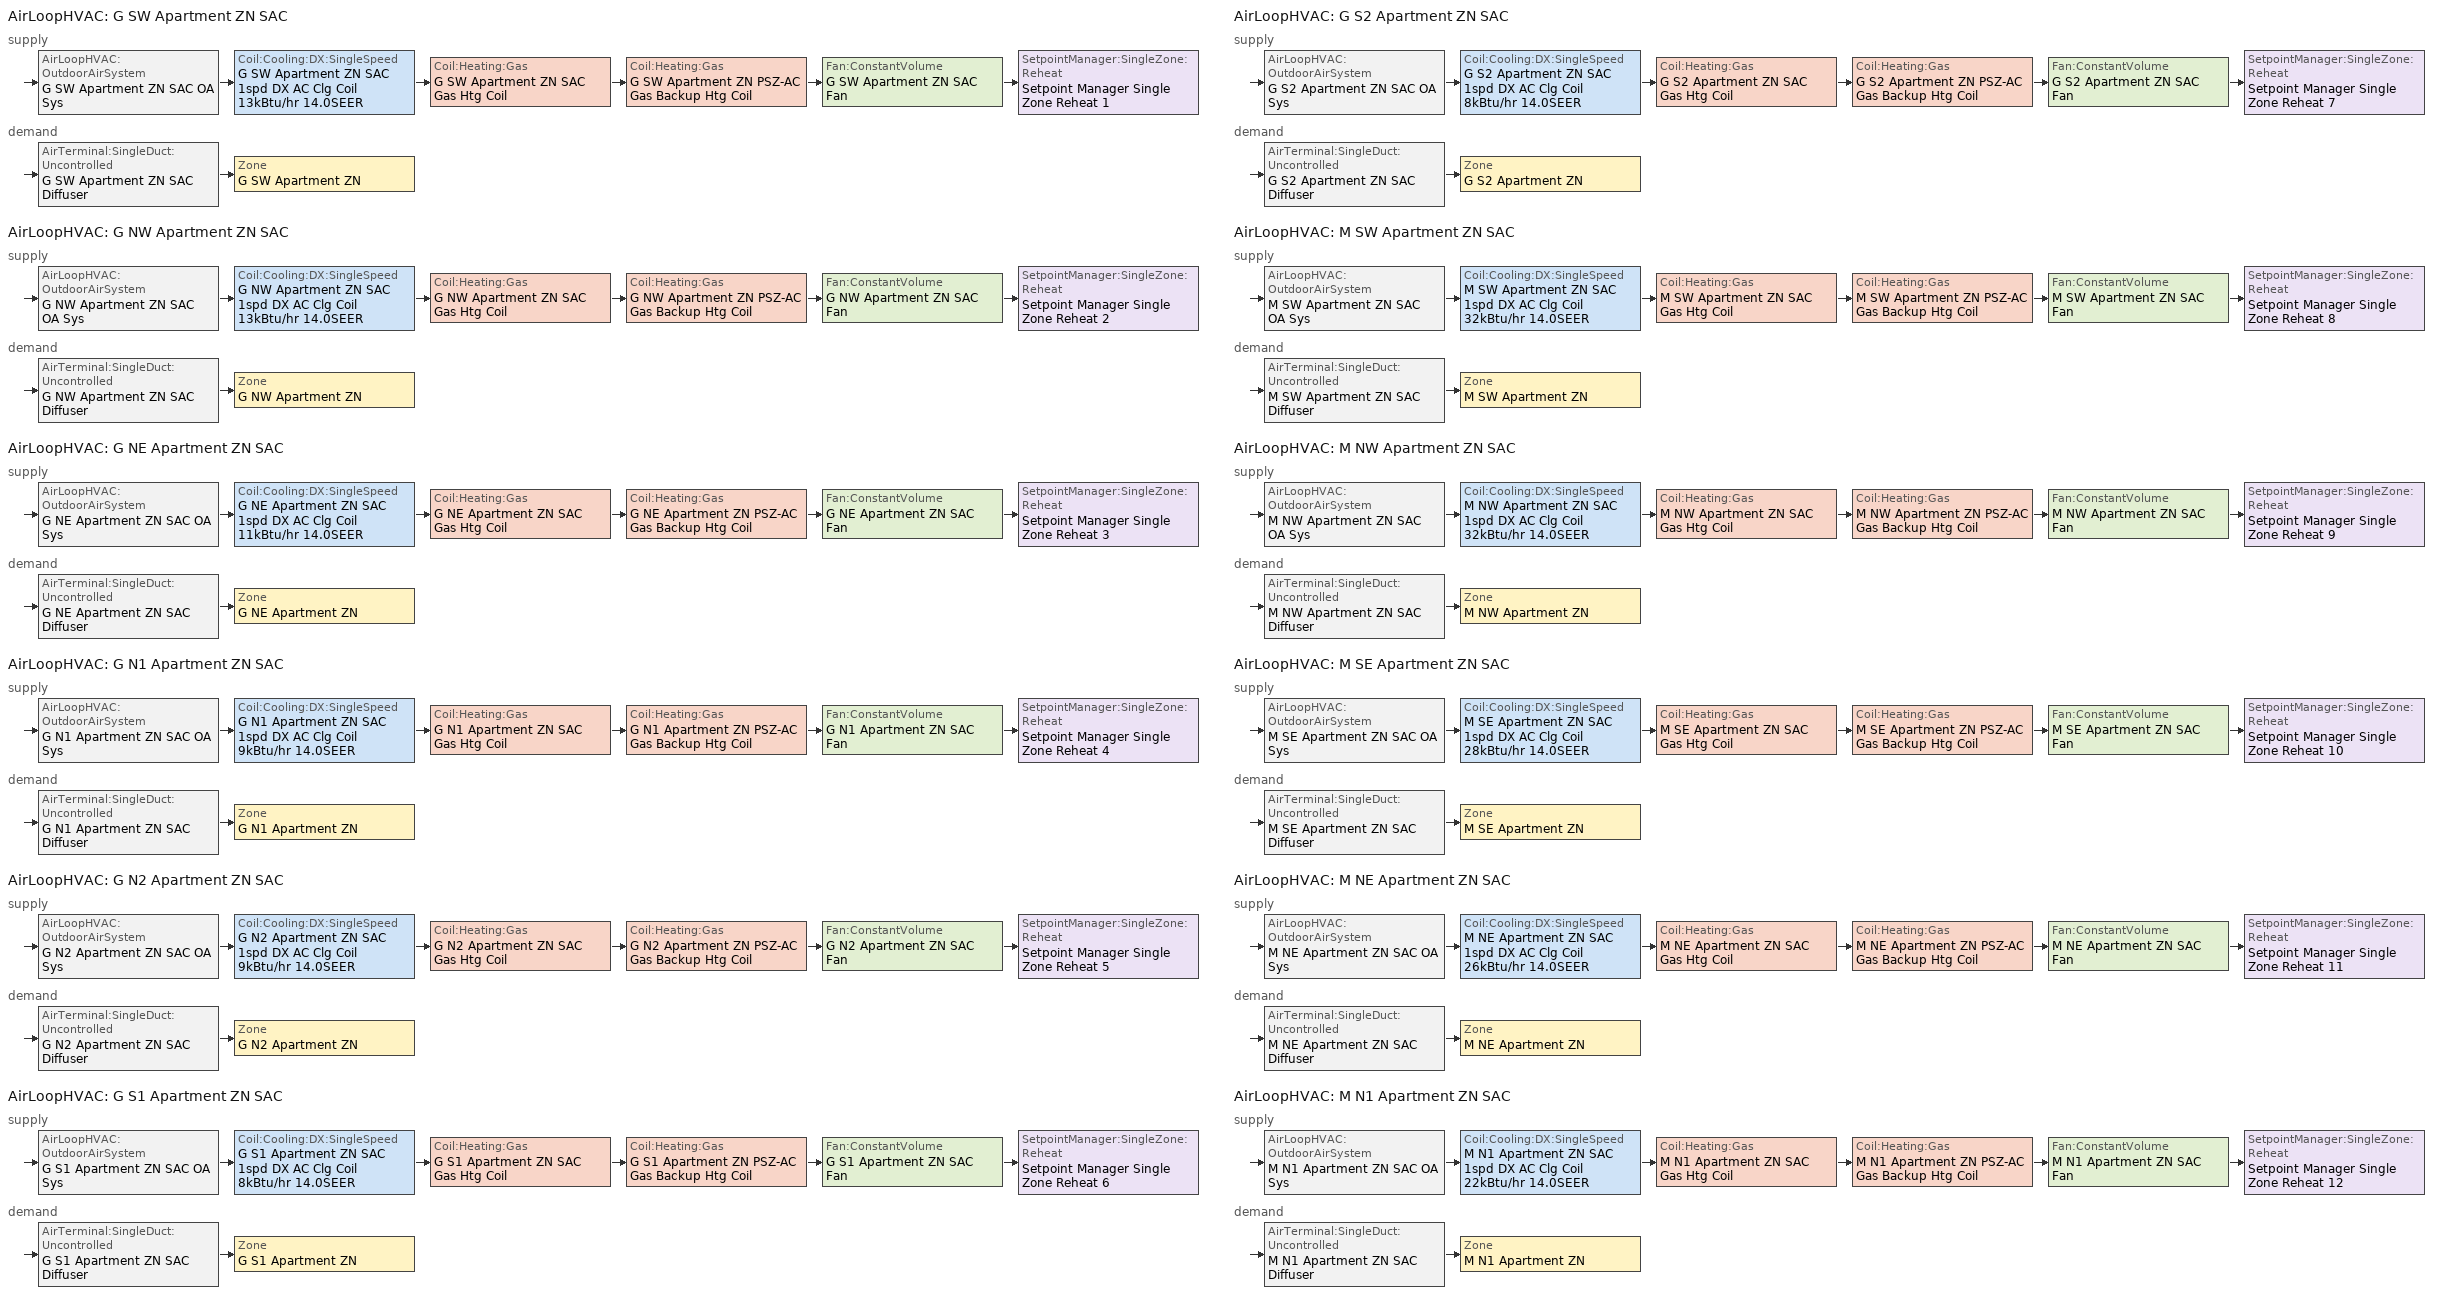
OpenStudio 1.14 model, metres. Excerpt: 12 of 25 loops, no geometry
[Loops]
AirLoopHVAC 'G SW Apartment ZN SAC'
 supply: AirLoopHVAC:OutdoorAirSystem 'G SW Apartment ZN SAC OA Sys' > Coil:Cooling:DX:SingleSpeed 'G SW Apartment ZN SAC 1spd DX AC Clg Coil 13kBtu/hr 14.0SEER' > Coil:Heating:Gas 'G SW Apartment ZN SAC Gas Htg Coil' > Coil:Heating:Gas 'G SW Apartment ZN PSZ-AC Gas Backup Htg Coil' > Fan:ConstantVolume 'G SW Apartment ZN SAC Fan' > SetpointManager:SingleZone:Reheat 'Setpoint Manager Single Zone Reheat 1'
 demand: AirTerminal:SingleDuct:Uncontrolled 'G SW Apartment ZN SAC Diffuser' > Zone 'G SW Apartment ZN'
AirLoopHVAC 'G NW Apartment ZN SAC'
 supply: AirLoopHVAC:OutdoorAirSystem 'G NW Apartment ZN SAC OA Sys' > Coil:Cooling:DX:SingleSpeed 'G NW Apartment ZN SAC 1spd DX AC Clg Coil 13kBtu/hr 14.0SEER' > Coil:Heating:Gas 'G NW Apartment ZN SAC Gas Htg Coil' > Coil:Heating:Gas 'G NW Apartment ZN PSZ-AC Gas Backup Htg Coil' > Fan:ConstantVolume 'G NW Apartment ZN SAC Fan' > SetpointManager:SingleZone:Reheat 'Setpoint Manager Single Zone Reheat 2'
 demand: AirTerminal:SingleDuct:Uncontrolled 'G NW Apartment ZN SAC Diffuser' > Zone 'G NW Apartment ZN'
AirLoopHVAC 'G NE Apartment ZN SAC'
 supply: AirLoopHVAC:OutdoorAirSystem 'G NE Apartment ZN SAC OA Sys' > Coil:Cooling:DX:SingleSpeed 'G NE Apartment ZN SAC 1spd DX AC Clg Coil 11kBtu/hr 14.0SEER' > Coil:Heating:Gas 'G NE Apartment ZN SAC Gas Htg Coil' > Coil:Heating:Gas 'G NE Apartment ZN PSZ-AC Gas Backup Htg Coil' > Fan:ConstantVolume 'G NE Apartment ZN SAC Fan' > SetpointManager:SingleZone:Reheat 'Setpoint Manager Single Zone Reheat 3'
 demand: AirTerminal:SingleDuct:Uncontrolled 'G NE Apartment ZN SAC Diffuser' > Zone 'G NE Apartment ZN'
AirLoopHVAC 'G N1 Apartment ZN SAC'
 supply: AirLoopHVAC:OutdoorAirSystem 'G N1 Apartment ZN SAC OA Sys' > Coil:Cooling:DX:SingleSpeed 'G N1 Apartment ZN SAC 1spd DX AC Clg Coil 9kBtu/hr 14.0SEER' > Coil:Heating:Gas 'G N1 Apartment ZN SAC Gas Htg Coil' > Coil:Heating:Gas 'G N1 Apartment ZN PSZ-AC Gas Backup Htg Coil' > Fan:ConstantVolume 'G N1 Apartment ZN SAC Fan' > SetpointManager:SingleZone:Reheat 'Setpoint Manager Single Zone Reheat 4'
 demand: AirTerminal:SingleDuct:Uncontrolled 'G N1 Apartment ZN SAC Diffuser' > Zone 'G N1 Apartment ZN'
AirLoopHVAC 'G N2 Apartment ZN SAC'
 supply: AirLoopHVAC:OutdoorAirSystem 'G N2 Apartment ZN SAC OA Sys' > Coil:Cooling:DX:SingleSpeed 'G N2 Apartment ZN SAC 1spd DX AC Clg Coil 9kBtu/hr 14.0SEER' > Coil:Heating:Gas 'G N2 Apartment ZN SAC Gas Htg Coil' > Coil:Heating:Gas 'G N2 Apartment ZN PSZ-AC Gas Backup Htg Coil' > Fan:ConstantVolume 'G N2 Apartment ZN SAC Fan' > SetpointManager:SingleZone:Reheat 'Setpoint Manager Single Zone Reheat 5'
 demand: AirTerminal:SingleDuct:Uncontrolled 'G N2 Apartment ZN SAC Diffuser' > Zone 'G N2 Apartment ZN'
AirLoopHVAC 'G S1 Apartment ZN SAC'
 supply: AirLoopHVAC:OutdoorAirSystem 'G S1 Apartment ZN SAC OA Sys' > Coil:Cooling:DX:SingleSpeed 'G S1 Apartment ZN SAC 1spd DX AC Clg Coil 8kBtu/hr 14.0SEER' > Coil:Heating:Gas 'G S1 Apartment ZN SAC Gas Htg Coil' > Coil:Heating:Gas 'G S1 Apartment ZN PSZ-AC Gas Backup Htg Coil' > Fan:ConstantVolume 'G S1 Apartment ZN SAC Fan' > SetpointManager:SingleZone:Reheat 'Setpoint Manager Single Zone Reheat 6'
 demand: AirTerminal:SingleDuct:Uncontrolled 'G S1 Apartment ZN SAC Diffuser' > Zone 'G S1 Apartment ZN'
AirLoopHVAC 'G S2 Apartment ZN SAC'
 supply: AirLoopHVAC:OutdoorAirSystem 'G S2 Apartment ZN SAC OA Sys' > Coil:Cooling:DX:SingleSpeed 'G S2 Apartment ZN SAC 1spd DX AC Clg Coil 8kBtu/hr 14.0SEER' > Coil:Heating:Gas 'G S2 Apartment ZN SAC Gas Htg Coil' > Coil:Heating:Gas 'G S2 Apartment ZN PSZ-AC Gas Backup Htg Coil' > Fan:ConstantVolume 'G S2 Apartment ZN SAC Fan' > SetpointManager:SingleZone:Reheat 'Setpoint Manager Single Zone Reheat 7'
 demand: AirTerminal:SingleDuct:Uncontrolled 'G S2 Apartment ZN SAC Diffuser' > Zone 'G S2 Apartment ZN'
AirLoopHVAC 'M SW Apartment ZN SAC'
 supply: AirLoopHVAC:OutdoorAirSystem 'M SW Apartment ZN SAC OA Sys' > Coil:Cooling:DX:SingleSpeed 'M SW Apartment ZN SAC 1spd DX AC Clg Coil 32kBtu/hr 14.0SEER' > Coil:Heating:Gas 'M SW Apartment ZN SAC Gas Htg Coil' > Coil:Heating:Gas 'M SW Apartment ZN PSZ-AC Gas Backup Htg Coil' > Fan:ConstantVolume 'M SW Apartment ZN SAC Fan' > SetpointManager:SingleZone:Reheat 'Setpoint Manager Single Zone Reheat 8'
 demand: AirTerminal:SingleDuct:Uncontrolled 'M SW Apartment ZN SAC Diffuser' > Zone 'M SW Apartment ZN'
AirLoopHVAC 'M NW Apartment ZN SAC'
 supply: AirLoopHVAC:OutdoorAirSystem 'M NW Apartment ZN SAC OA Sys' > Coil:Cooling:DX:SingleSpeed 'M NW Apartment ZN SAC 1spd DX AC Clg Coil 32kBtu/hr 14.0SEER' > Coil:Heating:Gas 'M NW Apartment ZN SAC Gas Htg Coil' > Coil:Heating:Gas 'M NW Apartment ZN PSZ-AC Gas Backup Htg Coil' > Fan:ConstantVolume 'M NW Apartment ZN SAC Fan' > SetpointManager:SingleZone:Reheat 'Setpoint Manager Single Zone Reheat 9'
 demand: AirTerminal:SingleDuct:Uncontrolled 'M NW Apartment ZN SAC Diffuser' > Zone 'M NW Apartment ZN'
AirLoopHVAC 'M SE Apartment ZN SAC'
 supply: AirLoopHVAC:OutdoorAirSystem 'M SE Apartment ZN SAC OA Sys' > Coil:Cooling:DX:SingleSpeed 'M SE Apartment ZN SAC 1spd DX AC Clg Coil 28kBtu/hr 14.0SEER' > Coil:Heating:Gas 'M SE Apartment ZN SAC Gas Htg Coil' > Coil:Heating:Gas 'M SE Apartment ZN PSZ-AC Gas Backup Htg Coil' > Fan:ConstantVolume 'M SE Apartment ZN SAC Fan' > SetpointManager:SingleZone:Reheat 'Setpoint Manager Single Zone Reheat 10'
 demand: AirTerminal:SingleDuct:Uncontrolled 'M SE Apartment ZN SAC Diffuser' > Zone 'M SE Apartment ZN'
AirLoopHVAC 'M NE Apartment ZN SAC'
 supply: AirLoopHVAC:OutdoorAirSystem 'M NE Apartment ZN SAC OA Sys' > Coil:Cooling:DX:SingleSpeed 'M NE Apartment ZN SAC 1spd DX AC Clg Coil 26kBtu/hr 14.0SEER' > Coil:Heating:Gas 'M NE Apartment ZN SAC Gas Htg Coil' > Coil:Heating:Gas 'M NE Apartment ZN PSZ-AC Gas Backup Htg Coil' > Fan:ConstantVolume 'M NE Apartment ZN SAC Fan' > SetpointManager:SingleZone:Reheat 'Setpoint Manager Single Zone Reheat 11'
 demand: AirTerminal:SingleDuct:Uncontrolled 'M NE Apartment ZN SAC Diffuser' > Zone 'M NE Apartment ZN'
AirLoopHVAC 'M N1 Apartment ZN SAC'
 supply: AirLoopHVAC:OutdoorAirSystem 'M N1 Apartment ZN SAC OA Sys' > Coil:Cooling:DX:SingleSpeed 'M N1 Apartment ZN SAC 1spd DX AC Clg Coil 22kBtu/hr 14.0SEER' > Coil:Heating:Gas 'M N1 Apartment ZN SAC Gas Htg Coil' > Coil:Heating:Gas 'M N1 Apartment ZN PSZ-AC Gas Backup Htg Coil' > Fan:ConstantVolume 'M N1 Apartment ZN SAC Fan' > SetpointManager:SingleZone:Reheat 'Setpoint Manager Single Zone Reheat 12'
 demand: AirTerminal:SingleDuct:Uncontrolled 'M N1 Apartment ZN SAC Diffuser' > Zone 'M N1 Apartment ZN'
[Sizing:Zone] Zone Cooling Design Supply Air Temperature Input Method=SupplyAirTemperature; Zone Cooling Design Supply Air Temperature {C}=14; Zone Cooling Design Supply Air Temperature Difference {deltaC}=11.11; Zone Heating Design Supply Air Temperature Input Method=SupplyAirTemperature; Zone Heating Design Supply Air Temperature {C}=50; Zone Heating Design Supply Air Temperature Difference {deltaC}=11.11; Zone Cooling Design Supply Air Humidity Ratio {kg-H2O/kg-air}=0.008; Zone Heating Design Supply Air Humidity Ratio {kg-H2O/kg-air}=0.008; Cooling Design Air Flow Method=DesignDay; Heating Design Air Flow Method=DesignDay; Account for Dedicated Outdoor Air System=No; Dedicated Outdoor Air System Control Strategy=NeutralSupplyAir; Dedicated Outdoor Air Low Setpoint Temperature for Design {C}=autosize; Dedicated Outdoor Air High Setpoint Temperature for Design {C}=autosize
M NE Apartment ZN; G NW Apartment ZN; G S1 Apartment ZN; G N2 Apartment ZN; M SE Apartment ZN; G N1 Apartment ZN; G NE Apartment ZN; G S2 Apartment ZN; M SW Apartment ZN; M N1 Apartment ZN; M NW Apartment ZN; G SW Apartment ZN
[Zone equipment]
M NE Apartment ZN: M NE Apartment ZN SAC Diffuser
G NW Apartment ZN: G NW Apartment ZN SAC Diffuser
G S1 Apartment ZN: G S1 Apartment ZN SAC Diffuser
G N2 Apartment ZN: G N2 Apartment ZN SAC Diffuser
M SE Apartment ZN: M SE Apartment ZN SAC Diffuser
G N1 Apartment ZN: G N1 Apartment ZN SAC Diffuser
G NE Apartment ZN: G NE Apartment ZN SAC Diffuser
G S2 Apartment ZN: G S2 Apartment ZN SAC Diffuser
M SW Apartment ZN: M SW Apartment ZN SAC Diffuser
M N1 Apartment ZN: M N1 Apartment ZN SAC Diffuser
M NW Apartment ZN: M NW Apartment ZN SAC Diffuser
G SW Apartment ZN: G SW Apartment ZN SAC Diffuser
[AirLoopHVAC] Availability Schedule=Always On Discrete; Design Supply Air Flow Rate {m3/s}=AutoSize
G SW Apartment ZN SAC; G NW Apartment ZN SAC; G NE Apartment ZN SAC; G N1 Apartment ZN SAC; G N2 Apartment ZN SAC; G S1 Apartment ZN SAC; G S2 Apartment ZN SAC; M SW Apartment ZN SAC; M NW Apartment ZN SAC; M SE Apartment ZN SAC; M NE Apartment ZN SAC; M N1 Apartment ZN SAC
[Sizing:System] Type of Load to Size On=Sensible; Design Outdoor Air Flow Rate {m3/s}=Autosize; Minimum System Air Flow Ratio=1; Preheat Design Temperature {C}=7; Preheat Design Humidity Ratio {kg-H2O/kg-Air}=0.008; Precool Design Temperature {C}=11; Precool Design Humidity Ratio {kg-H2O/kg-Air}=0.008; Central Cooling Design Supply Air Temperature {C}=12; Central Heating Design Supply Air Temperature {C}=50; Sizing Option=NonCoincident; 100% Outdoor Air in Cooling=No; 100% Outdoor Air in Heating=No; Central Cooling Design Supply Air Humidity Ratio {kg-H2O/kg-Air}=0.008; Central Heating Design Supply Air Humidity Ratio {kg-H2O/kg-Air}=0.008; Cooling Design Air Flow Method=DesignDay; Cooling Design Air Flow Rate {m3/s}=0; Heating Design Air Flow Method=DesignDay; Heating Design Air Flow Rate {m3/s}=0; System Outdoor Air Method=ZoneSum; Zone Maximum Outdoor Air Fraction=1; Cooling Supply Air Flow Rate Per Floor Area {m3/s-m2}=0.00996765; Cooling Fraction of Autosized Cooling Supply Air Flow Rate=1; Cooling Supply Air Flow Rate Per Unit Cooling Capacity {m3/s-W}=3.94755e-05; Heating Supply Air Flow Rate Per Floor Area {m3/s-m2}=0.00996765; Heating Fraction of Autosized Heating Supply Air Flow Rate=1; Heating Fraction of Autosized Cooling Supply Air Flow Rate=1; Heating Supply Air Flow Rate Per Unit Heating Capacity {m3/s-W}=3.15882e-05; Cooling Design Capacity Method=CoolingDesignCapacity; Cooling Design Capacity {W}=autosize; Cooling Design Capacity Per Floor Area {W/m2}=234.7; Fraction of Autosized Cooling Design Capacity=1; Heating Design Capacity Method=HeatingDesignCapacity; Heating Design Capacity {W}=autosize; Heating Design Capacity Per Floor Area {W/m2}=157; Fraction of Autosized Heating Design Capacity=1; Central Cooling Capacity Control Method=OnOff
G SW Apartment ZN SAC; G NW Apartment ZN SAC; G NE Apartment ZN SAC; G N1 Apartment ZN SAC; G N2 Apartment ZN SAC; G S1 Apartment ZN SAC; G S2 Apartment ZN SAC; M SW Apartment ZN SAC; M NW Apartment ZN SAC; M SE Apartment ZN SAC; M NE Apartment ZN SAC; M N1 Apartment ZN SAC
[SetpointManager:SingleZone:Reheat] Minimum Supply Air Temperature {C}=13; Maximum Supply Air Temperature {C}=45
Name | Control Zone
Setpoint Manager Single Zone Reheat 1 | G SW Apartment ZN
Setpoint Manager Single Zone Reheat 2 | G NW Apartment ZN
Setpoint Manager Single Zone Reheat 3 | G NE Apartment ZN
Setpoint Manager Single Zone Reheat 4 | G N1 Apartment ZN
Setpoint Manager Single Zone Reheat 5 | G N2 Apartment ZN
Setpoint Manager Single Zone Reheat 6 | G S1 Apartment ZN
Setpoint Manager Single Zone Reheat 7 | G S2 Apartment ZN
Setpoint Manager Single Zone Reheat 8 | M SW Apartment ZN
Setpoint Manager Single Zone Reheat 9 | M NW Apartment ZN
Setpoint Manager Single Zone Reheat 10 | M SE Apartment ZN
Setpoint Manager Single Zone Reheat 11 | M NE Apartment ZN
Setpoint Manager Single Zone Reheat 12 | M N1 Apartment ZN
[Fan:ConstantVolume] Availability Schedule=Always On Discrete; Fan Efficiency=0.55575; Pressure Rise {Pa}=622.722; Maximum Flow Rate {m3/s}=AutoSize; Motor Efficiency=0.855
G SW Apartment ZN SAC Fan; G NW Apartment ZN SAC Fan; G NE Apartment ZN SAC Fan; G N1 Apartment ZN SAC Fan; G N2 Apartment ZN SAC Fan; G S1 Apartment ZN SAC Fan; G S2 Apartment ZN SAC Fan; M SW Apartment ZN SAC Fan; M NW Apartment ZN SAC Fan; M SE Apartment ZN SAC Fan; M NE Apartment ZN SAC Fan; M N1 Apartment ZN SAC Fan
[Coil:Heating:Gas] Availability Schedule=Always On Discrete; Gas Burner Efficiency=0.8; Nominal Capacity {W}=AutoSize; Parasitic Electric Load {W}=0; Parasitic Gas Load {W}=0
Name | Part Load Fraction Correlation Curve
G SW Apartment ZN SAC Gas Htg Coil | Curve Cubic 1
G SW Apartment ZN PSZ-AC Gas Backup Htg Coil; G NW Apartment ZN PSZ-AC Gas Backup Htg Coil; G NE Apartment ZN PSZ-AC Gas Backup Htg Coil; G N1 Apartment ZN PSZ-AC Gas Backup Htg Coil; G N2 Apartment ZN PSZ-AC Gas Backup Htg Coil; G S1 Apartment ZN PSZ-AC Gas Backup Htg Coil; G S2 Apartment ZN PSZ-AC Gas Backup Htg Coil; M SW Apartment ZN PSZ-AC Gas Backup Htg Coil; M NW Apartment ZN PSZ-AC Gas Backup Htg Coil; M SE Apartment ZN PSZ-AC Gas Backup Htg Coil; M NE Apartment ZN PSZ-AC Gas Backup Htg Coil; M N1 Apartment ZN PSZ-AC Gas Backup Htg Coil
G NW Apartment ZN SAC Gas Htg Coil | Curve Cubic 2
G NE Apartment ZN SAC Gas Htg Coil | Curve Cubic 3
G N1 Apartment ZN SAC Gas Htg Coil | Curve Cubic 4
G N2 Apartment ZN SAC Gas Htg Coil | Curve Cubic 5
G S1 Apartment ZN SAC Gas Htg Coil | Curve Cubic 6
G S2 Apartment ZN SAC Gas Htg Coil | Curve Cubic 7
M SW Apartment ZN SAC Gas Htg Coil | Curve Cubic 8
M NW Apartment ZN SAC Gas Htg Coil | Curve Cubic 9
M SE Apartment ZN SAC Gas Htg Coil | Curve Cubic 10
M NE Apartment ZN SAC Gas Htg Coil | Curve Cubic 11
M N1 Apartment ZN SAC Gas Htg Coil | Curve Cubic 12
[Coil:Cooling:DX:SingleSpeed] Availability Schedule=Always On Discrete; Rated Total Cooling Capacity {W}=autosize; Rated Sensible Heat Ratio=autosize; Rated COP {W/W}=4.11713; Rated Air Flow Rate {m3/s}=autosize; Rated Evaporator Fan Power Per Volume Flow Rate {W/(m3/s)}=773.3; Condenser Type=AirCooled; Evaporative Condenser Effectiveness=0; Evaporative Condenser Air Flow Rate {m3/s}=Autosize; Evaporative Condenser Pump Rated Power Consumption {W}=Autosize; Crankcase Heater Capacity {W}=0; Maximum Outdoor Dry-Bulb Temperature for Crankcase Heater Operation {C}=0; Basin Heater Capacity {W/K}=0; Basin Heater Setpoint Temperature {C}=10
Name | Total Cooling Capacity Function of Temperature Curve | Total Cooling Capacity Function of Flow Fraction Curve | Energy Input Ratio Function of Temperature Curve | Energy Input Ratio Function of Flow Fraction Curve | Part Load Fraction Correlation Curve
G SW Apartment ZN SAC 1spd DX AC Clg Coil 13kBtu/hr 14.0SEER | PSZ-AC_Unitary_PackagecoolCapFT 6 | PSZ-AC_Unitary_PackagecoolFFF 6 | PSZ-AC DX Unitary Package EIRFT 6 | PSZ-AC_Unitary_PackagecoolEIRFFF 6 | PSZ-AC_Unitary_PackagecoolPLR 6
G NW Apartment ZN SAC 1spd DX AC Clg Coil 13kBtu/hr 14.0SEER | PSZ-AC_Unitary_PackagecoolCapFT 3 | PSZ-AC_Unitary_PackagecoolFFF 3 | PSZ-AC DX Unitary Package EIRFT 3 | PSZ-AC_Unitary_PackagecoolEIRFFF 3 | PSZ-AC_Unitary_PackagecoolPLR 3
G NE Apartment ZN SAC 1spd DX AC Clg Coil 11kBtu/hr 14.0SEER | PSZ-AC_Unitary_PackagecoolCapFT 2 | PSZ-AC_Unitary_PackagecoolFFF 2 | PSZ-AC DX Unitary Package EIRFT 2 | PSZ-AC_Unitary_PackagecoolEIRFFF 2 | PSZ-AC_Unitary_PackagecoolPLR 2
G N1 Apartment ZN SAC 1spd DX AC Clg Coil 9kBtu/hr 14.0SEER | PSZ-AC_Unitary_PackagecoolCapFT | PSZ-AC_Unitary_PackagecoolFFF | PSZ-AC DX Unitary Package EIRFT | PSZ-AC_Unitary_PackagecoolEIRFFF | PSZ-AC_Unitary_PackagecoolPLR
G N2 Apartment ZN SAC 1spd DX AC Clg Coil 9kBtu/hr 14.0SEER | PSZ-AC_Unitary_PackagecoolCapFT 1 | PSZ-AC_Unitary_PackagecoolFFF 1 | PSZ-AC DX Unitary Package EIRFT 1 | PSZ-AC_Unitary_PackagecoolEIRFFF 1 | PSZ-AC_Unitary_PackagecoolPLR 1
G S1 Apartment ZN SAC 1spd DX AC Clg Coil 8kBtu/hr 14.0SEER | PSZ-AC_Unitary_PackagecoolCapFT 4 | PSZ-AC_Unitary_PackagecoolFFF 4 | PSZ-AC DX Unitary Package EIRFT 4 | PSZ-AC_Unitary_PackagecoolEIRFFF 4 | PSZ-AC_Unitary_PackagecoolPLR 4
G S2 Apartment ZN SAC 1spd DX AC Clg Coil 8kBtu/hr 14.0SEER | PSZ-AC_Unitary_PackagecoolCapFT 5 | PSZ-AC_Unitary_PackagecoolFFF 5 | PSZ-AC DX Unitary Package EIRFT 5 | PSZ-AC_Unitary_PackagecoolEIRFFF 5 | PSZ-AC_Unitary_PackagecoolPLR 5
M SW Apartment ZN SAC 1spd DX AC Clg Coil 32kBtu/hr 14.0SEER | PSZ-AC_Unitary_PackagecoolCapFT 14 | PSZ-AC_Unitary_PackagecoolFFF 14 | PSZ-AC DX Unitary Package EIRFT 14 | PSZ-AC_Unitary_PackagecoolEIRFFF 14 | PSZ-AC_Unitary_PackagecoolPLR 14
M NW Apartment ZN SAC 1spd DX AC Clg Coil 32kBtu/hr 14.0SEER | PSZ-AC_Unitary_PackagecoolCapFT 10 | PSZ-AC_Unitary_PackagecoolFFF 10 | PSZ-AC DX Unitary Package EIRFT 10 | PSZ-AC_Unitary_PackagecoolEIRFFF 10 | PSZ-AC_Unitary_PackagecoolPLR 10
M SE Apartment ZN SAC 1spd DX AC Clg Coil 28kBtu/hr 14.0SEER | PSZ-AC_Unitary_PackagecoolCapFT 13 | PSZ-AC_Unitary_PackagecoolFFF 13 | PSZ-AC DX Unitary Package EIRFT 13 | PSZ-AC_Unitary_PackagecoolEIRFFF 13 | PSZ-AC_Unitary_PackagecoolPLR 13
M NE Apartment ZN SAC 1spd DX AC Clg Coil 26kBtu/hr 14.0SEER | PSZ-AC_Unitary_PackagecoolCapFT 9 | PSZ-AC_Unitary_PackagecoolFFF 9 | PSZ-AC DX Unitary Package EIRFT 9 | PSZ-AC_Unitary_PackagecoolEIRFFF 9 | PSZ-AC_Unitary_PackagecoolPLR 9
M N1 Apartment ZN SAC 1spd DX AC Clg Coil 22kBtu/hr 14.0SEER | PSZ-AC_Unitary_PackagecoolCapFT 7 | PSZ-AC_Unitary_PackagecoolFFF 7 | PSZ-AC DX Unitary Package EIRFT 7 | PSZ-AC_Unitary_PackagecoolEIRFFF 7 | PSZ-AC_Unitary_PackagecoolPLR 7
[Controller:OutdoorAir] Minimum Outdoor Air Flow Rate {m3/s}=Autosize; Maximum Outdoor Air Flow Rate {m3/s}=Autosize; Economizer Control Type=NoEconomizer; Economizer Control Action Type=ModulateFlow; Economizer Maximum Limit Dry-Bulb Temperature {C}=28; Economizer Maximum Limit Enthalpy {J/kg}=64000; Economizer Minimum Limit Dry-Bulb Temperature {C}=-100; Lockout Type=NoLockout; Minimum Limit Type=FixedMinimum; Minimum Outdoor Air Schedule=Always On Discrete; High Humidity Control=No; Heat Recovery Bypass Control Type=BypassWhenWithinEconomizerLimits
Name | Maximum Fraction of Outdoor Air Schedule | Controller Mechanical Ventilation
G SW Apartment ZN SAC OA Sys Controller | GSWApartmentZNSACmaxOASch | Controller Mechanical Ventilation 1
G NW Apartment ZN SAC OA Sys Controller | GNWApartmentZNSACmaxOASch | Controller Mechanical Ventilation 2
G NE Apartment ZN SAC OA Sys Controller | GNEApartmentZNSACmaxOASch | Controller Mechanical Ventilation 3
G N1 Apartment ZN SAC OA Sys Controller | GN1ApartmentZNSACmaxOASch | Controller Mechanical Ventilation 4
G N2 Apartment ZN SAC OA Sys Controller | GN2ApartmentZNSACmaxOASch | Controller Mechanical Ventilation 5
G S1 Apartment ZN SAC OA Sys Controller | GS1ApartmentZNSACmaxOASch | Controller Mechanical Ventilation 6
G S2 Apartment ZN SAC OA Sys Controller | GS2ApartmentZNSACmaxOASch | Controller Mechanical Ventilation 7
M SW Apartment ZN SAC OA Sys Controller | MSWApartmentZNSACmaxOASch | Controller Mechanical Ventilation 8
M NW Apartment ZN SAC OA Sys Controller | MNWApartmentZNSACmaxOASch | Controller Mechanical Ventilation 9
M SE Apartment ZN SAC OA Sys Controller | MSEApartmentZNSACmaxOASch | Controller Mechanical Ventilation 10
M NE Apartment ZN SAC OA Sys Controller | MNEApartmentZNSACmaxOASch | Controller Mechanical Ventilation 11
M N1 Apartment ZN SAC OA Sys Controller | MN1ApartmentZNSACmaxOASch | Controller Mechanical Ventilation 12
[Controller:MechanicalVentilation] Availability Schedule=Always On Discrete; System Outdoor Air Method=ZoneSum
Controller Mechanical Ventilation 1; Controller Mechanical Ventilation 2; Controller Mechanical Ventilation 3; Controller Mechanical Ventilation 4; Controller Mechanical Ventilation 5; Controller Mechanical Ventilation 6; Controller Mechanical Ventilation 7; Controller Mechanical Ventilation 8; Controller Mechanical Ventilation 9; Controller Mechanical Ventilation 10; Controller Mechanical Ventilation 11; Controller Mechanical Ventilation 12
[AirLoopHVAC:OutdoorAirSystem]
Name | Controller
G SW Apartment ZN SAC OA Sys | G SW Apartment ZN SAC OA Sys Controller
G NW Apartment ZN SAC OA Sys | G NW Apartment ZN SAC OA Sys Controller
G NE Apartment ZN SAC OA Sys | G NE Apartment ZN SAC OA Sys Controller
G N1 Apartment ZN SAC OA Sys | G N1 Apartment ZN SAC OA Sys Controller
G N2 Apartment ZN SAC OA Sys | G N2 Apartment ZN SAC OA Sys Controller
G S1 Apartment ZN SAC OA Sys | G S1 Apartment ZN SAC OA Sys Controller
G S2 Apartment ZN SAC OA Sys | G S2 Apartment ZN SAC OA Sys Controller
M SW Apartment ZN SAC OA Sys | M SW Apartment ZN SAC OA Sys Controller
M NW Apartment ZN SAC OA Sys | M NW Apartment ZN SAC OA Sys Controller
M SE Apartment ZN SAC OA Sys | M SE Apartment ZN SAC OA Sys Controller
M NE Apartment ZN SAC OA Sys | M NE Apartment ZN SAC OA Sys Controller
M N1 Apartment ZN SAC OA Sys | M N1 Apartment ZN SAC OA Sys Controller
[AirTerminal:SingleDuct:Uncontrolled] Availability Schedule=Always On Discrete; Maximum Air Flow Rate {m3/s}=AutoSize
G SW Apartment ZN SAC Diffuser; G NW Apartment ZN SAC Diffuser; G NE Apartment ZN SAC Diffuser; G N1 Apartment ZN SAC Diffuser; G N2 Apartment ZN SAC Diffuser; G S1 Apartment ZN SAC Diffuser; G S2 Apartment ZN SAC Diffuser; M SW Apartment ZN SAC Diffuser; M NW Apartment ZN SAC Diffuser; M SE Apartment ZN SAC Diffuser; M NE Apartment ZN SAC Diffuser; M N1 Apartment ZN SAC Diffuser
[EnergyManagementSystem:Sensor]
Name | Output Variable or Output Meter Index Key | Output Variable or Output Meter
GN1ApartmentZNSACDATRqd | Node 65 | System Node Setpoint Temperature
GN2ApartmentZNSACDATRqd | Node 77 | System Node Setpoint Temperature
GNEApartmentZNSACDATRqd | Node 53 | System Node Setpoint Temperature
GNWApartmentZNSACOAFlowMass | Node 45 | System Node Mass Flow Rate
GNWApartmentZNSACDATRqd | Node 41 | System Node Setpoint Temperature
OATF_4; OATF_5; OATF_6; OATF_7; OATF_8; OATF_9; OATF_10; OATF_11; OATF_12; OATF_13; OATF_14; OATF_15; OATF_16; OATF_17; OATF_18; OATF_19; OATF_20; OATF_21; OATF_22; OATF_23 | Environment | Site Outdoor Air Drybulb Temperature
OAWBC_4; OAWBC_5; OAWBC_6; OAWBC_7; OAWBC_8; OAWBC_9; OAWBC_10; OAWBC_11; OAWBC_12; OAWBC_13; OAWBC_14; OAWBC_15; OAWBC_16; OAWBC_17; OAWBC_18; OAWBC_19; OAWBC_20; OAWBC_21; OAWBC_22; OAWBC_23 | Environment | Site Outdoor Air Wetbulb Temperature
GS1ApartmentZNSACOASch; GS2ApartmentZNSACOASch; GSWApartmentZNSACOASch; MN1ApartmentZNSACOASch; MN2ApartmentZNSACOASch; MNEApartmentZNSACOASch; MNWApartmentZNSACOASch; MS1ApartmentZNSACOASch; MS2ApartmentZNSACOASch; MSEApartmentZNSACOASch; MSWApartmentZNSACOASch; OfficeZNSACOASch; TN1ApartmentZNSACOASch; TN2ApartmentZNSACOASch; TNEApartmentZNSACOASch; TNWApartmentZNSACOASch; TS1ApartmentZNSACOASch; TS2ApartmentZNSACOASch; TSEApartmentZNSACOASch; TSWApartmentZNSACOASch | ApartmentMidRise COMPACT HVAC-ALWAYS 1 | Schedule Value
GS1ApartmentZNSACOAFlowMass | Node 93 | System Node Mass Flow Rate
GS1ApartmentZNSACDATRqd | Node 89 | System Node Setpoint Temperature
GS2ApartmentZNSACOAFlowMass | Node 105 | System Node Mass Flow Rate
GS2ApartmentZNSACDATRqd | Node 101 | System Node Setpoint Temperature
GSWApartmentZNSACOAFlowMass | Node 33 | System Node Mass Flow Rate
GSWApartmentZNSACDATRqd | Node 29 | System Node Setpoint Temperature
MN1ApartmentZNSACOAFlowMass | Node 165 | System Node Mass Flow Rate
MN1ApartmentZNSACDATRqd | Node 161 | System Node Setpoint Temperature
MN2ApartmentZNSACOAFlowMass | Node 177 | System Node Mass Flow Rate
MNEApartmentZNSACOAFlowMass | Node 153 | System Node Mass Flow Rate
MNEApartmentZNSACDATRqd | Node 149 | System Node Setpoint Temperature
MNWApartmentZNSACOAFlowMass | Node 129 | System Node Mass Flow Rate
MNWApartmentZNSACDATRqd | Node 125 | System Node Setpoint Temperature
MS1ApartmentZNSACOAFlowMass | Node 189 | System Node Mass Flow Rate
MS2ApartmentZNSACOAFlowMass | Node 201 | System Node Mass Flow Rate
MSEApartmentZNSACOAFlowMass | Node 141 | System Node Mass Flow Rate
MSEApartmentZNSACDATRqd | Node 137 | System Node Setpoint Temperature
MSWApartmentZNSACOAFlowMass | Node 117 | System Node Mass Flow Rate
MSWApartmentZNSACDATRqd | Node 113 | System Node Setpoint Temperature
OfficeZNSACOAFlowMass | Node 309 | System Node Mass Flow Rate
TN1ApartmentZNSACOAFlowMass | Node 261 | System Node Mass Flow Rate
TN2ApartmentZNSACOAFlowMass | Node 273 | System Node Mass Flow Rate
TNEApartmentZNSACOAFlowMass | Node 249 | System Node Mass Flow Rate
TNWApartmentZNSACOAFlowMass | Node 225 | System Node Mass Flow Rate
TS1ApartmentZNSACOAFlowMass | Node 285 | System Node Mass Flow Rate
TS2ApartmentZNSACOAFlowMass | Node 297 | System Node Mass Flow Rate
TSEApartmentZNSACOAFlowMass | Node 237 | System Node Mass Flow Rate
TSWApartmentZNSACOAFlowMass | Node 213 | System Node Mass Flow Rate
[EnergyManagementSystem:InternalVariable] Internal Data Type=Outdoor Air Controller Minimum Mass Flow Rate
Name | Internal Data Index Key
GN1ApartmentZNSACOADesignMass | G N1 Apartment ZN SAC OA Sys Controller
GN2ApartmentZNSACOADesignMass | G N2 Apartment ZN SAC OA Sys Controller
GNEApartmentZNSACOADesignMass | G NE Apartment ZN SAC OA Sys Controller
GNWApartmentZNSACOADesignMass | G NW Apartment ZN SAC OA Sys Controller
GS1ApartmentZNSACOADesignMass | G S1 Apartment ZN SAC OA Sys Controller
GS2ApartmentZNSACOADesignMass | G S2 Apartment ZN SAC OA Sys Controller
GSWApartmentZNSACOADesignMass | G SW Apartment ZN SAC OA Sys Controller
MN1ApartmentZNSACOADesignMass | M N1 Apartment ZN SAC OA Sys Controller
MNEApartmentZNSACOADesignMass | M NE Apartment ZN SAC OA Sys Controller
MNWApartmentZNSACOADesignMass | M NW Apartment ZN SAC OA Sys Controller
MSEApartmentZNSACOADesignMass | M SE Apartment ZN SAC OA Sys Controller
MSWApartmentZNSACOADesignMass | M SW Apartment ZN SAC OA Sys Controller
[EnergyManagementSystem:Program]
GN1ApartmentZNSACSetNumberofStages: SET GN1ApartmentZNSACNumberofStages = 1
GN1ApartmentZNSACEconomizerCTRLProg: SET GN1ApartmentZNSACTimestepEconEff = 0.7; SET MaxE = 0.7; SET GN1ApartmentZNSACDATRqd = (GN1ApartmentZNSACDATRqd*1.8)+32; SET OATF = (OATF*1.8)+32; SET OAwbF = (OAWBC*1.8)+32; IF GN1ApartmentZNSACOAFlowMass > (GN1ApartmentZNSACOADesignMass*GN1ApartmentZNSACOASch); SET EconoActive = 1; ELSE; SET EconoActive = 0; ENDIF; SET dTNeeded = 75-GN1ApartmentZNSACDATRqd; SET CoolDesdT = ((98*0.15)+(75*(1-0.15)))-55; SET CoolLoad = dTNeeded/ CoolDesdT; IF CoolLoad > 1; SET CoolLoad = 1; ELSEIF CoolLoad < 0; SET CoolLoad = 0; ENDIF; IF EconoActive == 1; SET Stage = GN1ApartmentZNSACNumberofStages; IF Stage == 2; IF CoolLoad < 0.6; SET GN1ApartmentZNSACTimestepEconEff = MaxE; ELSE; SET ECOEff = 0-2.18919863612305; SET ECOEff = ECOEff+(0-0.674461284910428*CoolLoad); SET ECOEff = ECOEff+(0.000459106275872404*(OATF^2)); SET ECOEff = ECOEff+(0-0.00000484778537945252*(OATF^3)); SET ECOEff = ECOEff+(0.182915713033586*OAwbF); SET ECOEff = ECOEff+(0-0.00382838660261133*(OAwbF^2)); SET ECOEff = ECOEff+(0.0000255567460240583*(OAwbF^3)); SET GN1ApartmentZNSACTimestepEconEff = ECOEff; ENDIF; ELSE; SET ECOEff = 2.36337942464462; SET ECOEff = ECOEff+(0-0.409939515512619*CoolLoad); SET ECOEff = ECOEff+(0-0.0565205596792225*OAwbF); SET ECOEff = ECOEff+(0-0.0000632612294169389*(OATF^2)); SET GN1ApartmentZNSACTimestepEconEff = ECOEff+(0.000571724868775081*(OAwbF^2)); ENDIF; IF GN1ApartmentZNSACTimestepEconEff > MaxE; SET GN1ApartmentZNSACTimestepEconEff = MaxE; ELSEIF GN1ApartmentZNSACTimestepEconEff < (GN1ApartmentZNSACOADesignMass*GN1ApartmentZNSACOASch); SET GN1ApartmentZNSACTimestepEconEff = (GN1ApartmentZNSACOADesignMass*GN1ApartmentZNSACOASch); ENDIF; ENDIF
GN2ApartmentZNSACSetNumberofStages: SET GN2ApartmentZNSACNumberofStages = 1
GN2ApartmentZNSACEconomizerCTRLProg: SET GN2ApartmentZNSACTimestepEconEff = 0.7; SET MaxE = 0.7; SET GN2ApartmentZNSACDATRqd = (GN2ApartmentZNSACDATRqd*1.8)+32; SET OATF = (OATF_1*1.8)+32; SET OAwbF = (OAWBC_1*1.8)+32; IF GN2ApartmentZNSACOAFlowMass > (GN2ApartmentZNSACOADesignMass*GN2ApartmentZNSACOASch); SET EconoActive = 1; ELSE; SET EconoActive = 0; ENDIF; SET dTNeeded = 75-GN2ApartmentZNSACDATRqd; SET CoolDesdT = ((98*0.15)+(75*(1-0.15)))-55; SET CoolLoad = dTNeeded/ CoolDesdT; IF CoolLoad > 1; SET CoolLoad = 1; ELSEIF CoolLoad < 0; SET CoolLoad = 0; ENDIF; IF EconoActive == 1; SET Stage = GN2ApartmentZNSACNumberofStages; IF Stage == 2; IF CoolLoad < 0.6; SET GN2ApartmentZNSACTimestepEconEff = MaxE; ELSE; SET ECOEff = 0-2.18919863612305; SET ECOEff = ECOEff+(0-0.674461284910428*CoolLoad); SET ECOEff = ECOEff+(0.000459106275872404*(OATF^2)); SET ECOEff = ECOEff+(0-0.00000484778537945252*(OATF^3)); SET ECOEff = ECOEff+(0.182915713033586*OAwbF); SET ECOEff = ECOEff+(0-0.00382838660261133*(OAwbF^2)); SET ECOEff = ECOEff+(0.0000255567460240583*(OAwbF^3)); SET GN2ApartmentZNSACTimestepEconEff = ECOEff; ENDIF; ELSE; SET ECOEff = 2.36337942464462; SET ECOEff = ECOEff+(0-0.409939515512619*CoolLoad); SET ECOEff = ECOEff+(0-0.0565205596792225*OAwbF); SET ECOEff = ECOEff+(0-0.0000632612294169389*(OATF^2)); SET GN2ApartmentZNSACTimestepEconEff = ECOEff+(0.000571724868775081*(OAwbF^2)); ENDIF; IF GN2ApartmentZNSACTimestepEconEff > MaxE; SET GN2ApartmentZNSACTimestepEconEff = MaxE; ELSEIF GN2ApartmentZNSACTimestepEconEff < (GN2ApartmentZNSACOADesignMass*GN2ApartmentZNSACOASch); SET GN2ApartmentZNSACTimestepEconEff = (GN2ApartmentZNSACOADesignMass*GN2ApartmentZNSACOASch); ENDIF; ENDIF
GNEApartmentZNSACSetNumberofStages: SET GNEApartmentZNSACNumberofStages = 1
GNEApartmentZNSACEconomizerCTRLProg: SET GNEApartmentZNSACTimestepEconEff = 0.7; SET MaxE = 0.7; SET GNEApartmentZNSACDATRqd = (GNEApartmentZNSACDATRqd*1.8)+32; SET OATF = (OATF_2*1.8)+32; SET OAwbF = (OAWBC_2*1.8)+32; IF GNEApartmentZNSACOAFlowMass > (GNEApartmentZNSACOADesignMass*GNEApartmentZNSACOASch); SET EconoActive = 1; ELSE; SET EconoActive = 0; ENDIF; SET dTNeeded = 75-GNEApartmentZNSACDATRqd; SET CoolDesdT = ((98*0.15)+(75*(1-0.15)))-55; SET CoolLoad = dTNeeded/ CoolDesdT; IF CoolLoad > 1; SET CoolLoad = 1; ELSEIF CoolLoad < 0; SET CoolLoad = 0; ENDIF; IF EconoActive == 1; SET Stage = GNEApartmentZNSACNumberofStages; IF Stage == 2; IF CoolLoad < 0.6; SET GNEApartmentZNSACTimestepEconEff = MaxE; ELSE; SET ECOEff = 0-2.18919863612305; SET ECOEff = ECOEff+(0-0.674461284910428*CoolLoad); SET ECOEff = ECOEff+(0.000459106275872404*(OATF^2)); SET ECOEff = ECOEff+(0-0.00000484778537945252*(OATF^3)); SET ECOEff = ECOEff+(0.182915713033586*OAwbF); SET ECOEff = ECOEff+(0-0.00382838660261133*(OAwbF^2)); SET ECOEff = ECOEff+(0.0000255567460240583*(OAwbF^3)); SET GNEApartmentZNSACTimestepEconEff = ECOEff; ENDIF; ELSE; SET ECOEff = 2.36337942464462; SET ECOEff = ECOEff+(0-0.409939515512619*CoolLoad); SET ECOEff = ECOEff+(0-0.0565205596792225*OAwbF); SET ECOEff = ECOEff+(0-0.0000632612294169389*(OATF^2)); SET GNEApartmentZNSACTimestepEconEff = ECOEff+(0.000571724868775081*(OAwbF^2)); ENDIF; IF GNEApartmentZNSACTimestepEconEff > MaxE; SET GNEApartmentZNSACTimestepEconEff = MaxE; ELSEIF GNEApartmentZNSACTimestepEconEff < (GNEApartmentZNSACOADesignMass*GNEApartmentZNSACOASch); SET GNEApartmentZNSACTimestepEconEff = (GNEApartmentZNSACOADesignMass*GNEApartmentZNSACOASch); ENDIF; ENDIF
GNWApartmentZNSACSetNumberofStages: SET GNWApartmentZNSACNumberofStages = 1
GNWApartmentZNSACEconomizerCTRLProg: SET GNWApartmentZNSACTimestepEconEff = 0.7; SET MaxE = 0.7; SET GNWApartmentZNSACDATRqd = (GNWApartmentZNSACDATRqd*1.8)+32; SET OATF = (OATF_3*1.8)+32; SET OAwbF = (OAWBC_3*1.8)+32; IF GNWApartmentZNSACOAFlowMass > (GNWApartmentZNSACOADesignMass*GNWApartmentZNSACOASch); SET EconoActive = 1; ELSE; SET EconoActive = 0; ENDIF; SET dTNeeded = 75-GNWApartmentZNSACDATRqd; SET CoolDesdT = ((98*0.15)+(75*(1-0.15)))-55; SET CoolLoad = dTNeeded/ CoolDesdT; IF CoolLoad > 1; SET CoolLoad = 1; ELSEIF CoolLoad < 0; SET CoolLoad = 0; ENDIF; IF EconoActive == 1; SET Stage = GNWApartmentZNSACNumberofStages; IF Stage == 2; IF CoolLoad < 0.6; SET GNWApartmentZNSACTimestepEconEff = MaxE; ELSE; SET ECOEff = 0-2.18919863612305; SET ECOEff = ECOEff+(0-0.674461284910428*CoolLoad); SET ECOEff = ECOEff+(0.000459106275872404*(OATF^2)); SET ECOEff = ECOEff+(0-0.00000484778537945252*(OATF^3)); SET ECOEff = ECOEff+(0.182915713033586*OAwbF); SET ECOEff = ECOEff+(0-0.00382838660261133*(OAwbF^2)); SET ECOEff = ECOEff+(0.0000255567460240583*(OAwbF^3)); SET GNWApartmentZNSACTimestepEconEff = ECOEff; ENDIF; ELSE; SET ECOEff = 2.36337942464462; SET ECOEff = ECOEff+(0-0.409939515512619*CoolLoad); SET ECOEff = ECOEff+(0-0.0565205596792225*OAwbF); SET ECOEff = ECOEff+(0-0.0000632612294169389*(OATF^2)); SET GNWApartmentZNSACTimestepEconEff = ECOEff+(0.000571724868775081*(OAwbF^2)); ENDIF; IF GNWApartmentZNSACTimestepEconEff > MaxE; SET GNWApartmentZNSACTimestepEconEff = MaxE; ELSEIF GNWApartmentZNSACTimestepEconEff < (GNWApartmentZNSACOADesignMass*GNWApartmentZNSACOASch); SET GNWApartmentZNSACTimestepEconEff = (GNWApartmentZNSACOADesignMass*GNWApartmentZNSACOASch); ENDIF; ENDIF
GS1ApartmentZNSACSetNumberofStages: SET GS1ApartmentZNSACNumberofStages = 1
GS1ApartmentZNSACEconomizerCTRLProg: SET GS1ApartmentZNSACTimestepEconEff = 0.7; SET MaxE = 0.7; SET GS1ApartmentZNSACDATRqd = (GS1ApartmentZNSACDATRqd*1.8)+32; SET OATF = (OATF_4*1.8)+32; SET OAwbF = (OAWBC_4*1.8)+32; IF GS1ApartmentZNSACOAFlowMass > (GS1ApartmentZNSACOADesignMass*GS1ApartmentZNSACOASch); SET EconoActive = 1; ELSE; SET EconoActive = 0; ENDIF; SET dTNeeded = 75-GS1ApartmentZNSACDATRqd; SET CoolDesdT = ((98*0.15)+(75*(1-0.15)))-55; SET CoolLoad = dTNeeded/ CoolDesdT; IF CoolLoad > 1; SET CoolLoad = 1; ELSEIF CoolLoad < 0; SET CoolLoad = 0; ENDIF; IF EconoActive == 1; SET Stage = GS1ApartmentZNSACNumberofStages; IF Stage == 2; IF CoolLoad < 0.6; SET GS1ApartmentZNSACTimestepEconEff = MaxE; ELSE; SET ECOEff = 0-2.18919863612305; SET ECOEff = ECOEff+(0-0.674461284910428*CoolLoad); SET ECOEff = ECOEff+(0.000459106275872404*(OATF^2)); SET ECOEff = ECOEff+(0-0.00000484778537945252*(OATF^3)); SET ECOEff = ECOEff+(0.182915713033586*OAwbF); SET ECOEff = ECOEff+(0-0.00382838660261133*(OAwbF^2)); SET ECOEff = ECOEff+(0.0000255567460240583*(OAwbF^3)); SET GS1ApartmentZNSACTimestepEconEff = ECOEff; ENDIF; ELSE; SET ECOEff = 2.36337942464462; SET ECOEff = ECOEff+(0-0.409939515512619*CoolLoad); SET ECOEff = ECOEff+(0-0.0565205596792225*OAwbF); SET ECOEff = ECOEff+(0-0.0000632612294169389*(OATF^2)); SET GS1ApartmentZNSACTimestepEconEff = ECOEff+(0.000571724868775081*(OAwbF^2)); ENDIF; IF GS1ApartmentZNSACTimestepEconEff > MaxE; SET GS1ApartmentZNSACTimestepEconEff = MaxE; ELSEIF GS1ApartmentZNSACTimestepEconEff < (GS1ApartmentZNSACOADesignMass*GS1ApartmentZNSACOASch); SET GS1ApartmentZNSACTimestepEconEff = (GS1ApartmentZNSACOADesignMass*GS1ApartmentZNSACOASch); ENDIF; ENDIF
GS2ApartmentZNSACSetNumberofStages: SET GS2ApartmentZNSACNumberofStages = 1
[Schedule:Ruleset]
Name | Default Day Schedule
GN1ApartmentZNSACmaxOASch | GN1ApartmentZNSACmaxOASchDefault
GN2ApartmentZNSACmaxOASch | GN2ApartmentZNSACmaxOASchDefault
GNEApartmentZNSACmaxOASch | GNEApartmentZNSACmaxOASchDefault
GNWApartmentZNSACmaxOASch | GNWApartmentZNSACmaxOASchDefault
GS1ApartmentZNSACmaxOASch | GS1ApartmentZNSACmaxOASchDefault
GS2ApartmentZNSACmaxOASch | GS2ApartmentZNSACmaxOASchDefault
GSWApartmentZNSACmaxOASch | GSWApartmentZNSACmaxOASchDefault
MN1ApartmentZNSACmaxOASch | MN1ApartmentZNSACmaxOASchDefault
MNEApartmentZNSACmaxOASch | MNEApartmentZNSACmaxOASchDefault
MNWApartmentZNSACmaxOASch | MNWApartmentZNSACmaxOASchDefault
MSEApartmentZNSACmaxOASch | MSEApartmentZNSACmaxOASchDefault
MSWApartmentZNSACmaxOASch | MSWApartmentZNSACmaxOASchDefault
[Schedule:Day]
GN1ApartmentZNSACmaxOASchDefault; GN2ApartmentZNSACmaxOASchDefault; GNEApartmentZNSACmaxOASchDefault; GNWApartmentZNSACmaxOASchDefault; GS1ApartmentZNSACmaxOASchDefault; GS2ApartmentZNSACmaxOASchDefault; GSWApartmentZNSACmaxOASchDefault; MN1ApartmentZNSACmaxOASchDefault; MNEApartmentZNSACmaxOASchDefault; MNWApartmentZNSACmaxOASchDefault; MSEApartmentZNSACmaxOASchDefault; MSWApartmentZNSACmaxOASchDefault: 24, 0, 0.7
[Schedule:Constant]
Always On Discrete: Value=1
[Curve:Cubic] Coefficient1 Constant=0.8; Coefficient2 x=0.2; Coefficient3 x**2=0; Coefficient4 x**3=0; Minimum Value of x=0; Maximum Value of x=1
Curve Cubic 1; Curve Cubic 2; Curve Cubic 3; Curve Cubic 4; Curve Cubic 5; Curve Cubic 6; Curve Cubic 7; Curve Cubic 8; Curve Cubic 9; Curve Cubic 10; Curve Cubic 11; Curve Cubic 12
[Curve:Biquadratic] Minimum Value of x=12.77778; Maximum Value of x=23.88889; Minimum Value of y=21.11111; Maximum Value of y=46.11111
Name | Coefficient1 Constant | Coefficient2 x | Coefficient3 x**2 | Coefficient4 y | Coefficient5 y**2 | Coefficient6 x*y
PSZ-AC_Unitary_PackagecoolCapFT; PSZ-AC_Unitary_PackagecoolCapFT 1; PSZ-AC_Unitary_PackagecoolCapFT 2; PSZ-AC_Unitary_PackagecoolCapFT 3; PSZ-AC_Unitary_PackagecoolCapFT 4; PSZ-AC_Unitary_PackagecoolCapFT 5; PSZ-AC_Unitary_PackagecoolCapFT 6; PSZ-AC_Unitary_PackagecoolCapFT 7; PSZ-AC_Unitary_PackagecoolCapFT 9; PSZ-AC_Unitary_PackagecoolCapFT 10; PSZ-AC_Unitary_PackagecoolCapFT 13; PSZ-AC_Unitary_PackagecoolCapFT 14 | 0.766956 | 0.0107756 | -4.14703e-05 | 0.00134961 | -0.000261144 | 0.000457488
PSZ-AC DX Unitary Package EIRFT; PSZ-AC DX Unitary Package EIRFT 1; PSZ-AC DX Unitary Package EIRFT 2; PSZ-AC DX Unitary Package EIRFT 3; PSZ-AC DX Unitary Package EIRFT 4; PSZ-AC DX Unitary Package EIRFT 5; PSZ-AC DX Unitary Package EIRFT 6; PSZ-AC DX Unitary Package EIRFT 7; PSZ-AC DX Unitary Package EIRFT 9; PSZ-AC DX Unitary Package EIRFT 10; PSZ-AC DX Unitary Package EIRFT 13; PSZ-AC DX Unitary Package EIRFT 14 | 0.297145 | 0.0430933 | -0.000748766 | 0.00597727 | 0.000482112 | -0.000956448
[Curve:Quadratic]
Name | Coefficient1 Constant | Coefficient2 x | Coefficient3 x**2 | Minimum Value of x | Maximum Value of x
PSZ-AC_Unitary_PackagecoolFFF; PSZ-AC_Unitary_PackagecoolFFF 1; PSZ-AC_Unitary_PackagecoolFFF 2; PSZ-AC_Unitary_PackagecoolFFF 3; PSZ-AC_Unitary_PackagecoolFFF 4; PSZ-AC_Unitary_PackagecoolFFF 5; PSZ-AC_Unitary_PackagecoolFFF 6; PSZ-AC_Unitary_PackagecoolFFF 7; PSZ-AC_Unitary_PackagecoolFFF 9; PSZ-AC_Unitary_PackagecoolFFF 10; PSZ-AC_Unitary_PackagecoolFFF 13; PSZ-AC_Unitary_PackagecoolFFF 14 | 0.8 | 0.2 | 0 | 0.5 | 1.5
PSZ-AC_Unitary_PackagecoolEIRFFF; PSZ-AC_Unitary_PackagecoolEIRFFF 1; PSZ-AC_Unitary_PackagecoolEIRFFF 2; PSZ-AC_Unitary_PackagecoolEIRFFF 3; PSZ-AC_Unitary_PackagecoolEIRFFF 4; PSZ-AC_Unitary_PackagecoolEIRFFF 5; PSZ-AC_Unitary_PackagecoolEIRFFF 6; PSZ-AC_Unitary_PackagecoolEIRFFF 7; PSZ-AC_Unitary_PackagecoolEIRFFF 9; PSZ-AC_Unitary_PackagecoolEIRFFF 10; PSZ-AC_Unitary_PackagecoolEIRFFF 13; PSZ-AC_Unitary_PackagecoolEIRFFF 14 | 1.156 | -0.1816 | 0.0256 | 0.5 | 1.5
PSZ-AC_Unitary_PackagecoolPLR; PSZ-AC_Unitary_PackagecoolPLR 1; PSZ-AC_Unitary_PackagecoolPLR 2; PSZ-AC_Unitary_PackagecoolPLR 3; PSZ-AC_Unitary_PackagecoolPLR 4; PSZ-AC_Unitary_PackagecoolPLR 5; PSZ-AC_Unitary_PackagecoolPLR 6; PSZ-AC_Unitary_PackagecoolPLR 7; PSZ-AC_Unitary_PackagecoolPLR 9; PSZ-AC_Unitary_PackagecoolPLR 10; PSZ-AC_Unitary_PackagecoolPLR 13; PSZ-AC_Unitary_PackagecoolPLR 14 | 0.75 | 0.25 | 0 | 0 | 1
